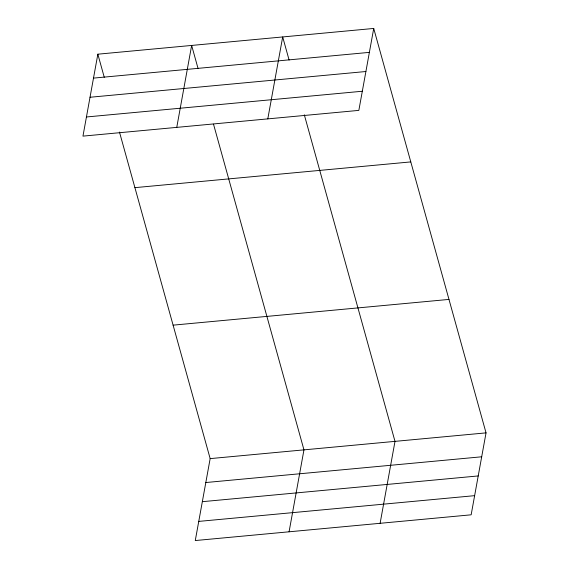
<?xml version="1.0" encoding="UTF-8"?>
<svg xmlns="http://www.w3.org/2000/svg" width="569" height="569" viewBox="0 0 569 569"><rect width="100%" height="100%" fill="white"/><g stroke="black" fill="none" stroke-linecap="round" stroke-linejoin="round"><path stroke-width="0.85" d="M97.847 54.19L82.96 136.126L358.84 110.386L373.726 28.45L97.847 54.19L104.262 77.292M176.76 127.371L191.646 45.435L198.062 68.536M267.8 118.878L282.686 36.942L289.102 60.044M119.469 132.044L210.16 458.614L195.274 540.55L471.153 514.81L486.04 432.874L373.726 28.45M289.073 531.802L303.96 449.866L213.503 124.149M380.113 523.302L395 441.373L304.308 114.796M93.501 78.109L369.381 52.369M90.023 97.256L365.903 71.516M86.438 116.979L362.318 91.239M134.91 187.649L410.79 161.909M173.097 325.155L448.977 299.415M210.16 458.614L486.04 432.874M205.814 482.533L481.694 456.793M202.336 501.68L478.216 475.94M198.752 521.403L474.631 495.663"/></g></svg>
